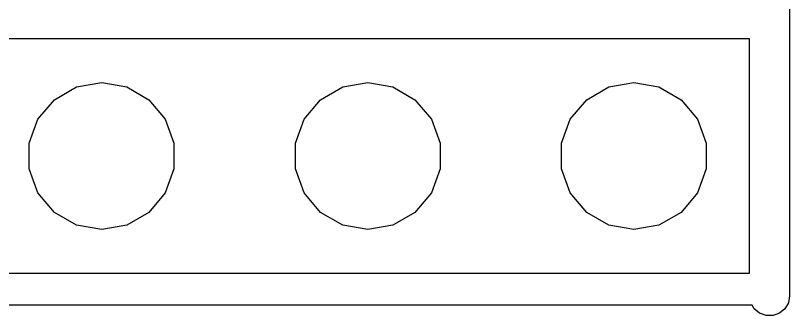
# Model space of a CAD drawing. Extents: x 10 to 287, y -200 to -10.
# Drawn here: x 100.12 to 107.5, y -92.52 to -89.65 of the extents above; entities that cross this region are included whole.
import ezdxf

# ---------------------------------------------------------------- set-up
doc = ezdxf.new("R2010")
doc.units = 0
doc.header["$MEASUREMENT"] = 0
doc.layers.add('BLACK', color=7, linetype='CONTINUOUS')

msp = doc.modelspace()

# ---------------------------------------------------------------- linework, layer by layer
at = {"layer": 'Black'}
for p, q in [((107.505, -77.089), (107.505, -92.329)), ((107.124, -89.8779), (89.662, -89.8779)), ((107.124, -92.1131), (107.124, -89.8779)), ((100.489, -90.4584), (100.7, -90.3366)), ((100.7, -90.3366), (100.94, -90.2943)), ((100.94, -90.2943), (101.179, -90.3366)), ((101.179, -90.3366), (101.39, -90.4584)), ((103.029, -90.4584), (103.24, -90.3366)), ((103.24, -90.3366), (103.48, -90.2943)), ((103.48, -90.2943), (103.719, -90.3366)), ((103.719, -90.3366), (103.93, -90.4584)), ((105.569, -90.4584), (105.78, -90.3366)), ((105.78, -90.3366), (106.02, -90.2943)), ((106.02, -90.2943), (106.259, -90.3366)), ((106.259, -90.3366), (106.47, -90.4584)), ((100.332, -90.6449), (100.489, -90.4584)), ((101.39, -90.4584), (101.547, -90.6449)), ((102.872, -90.6449), (103.029, -90.4584)), ((103.93, -90.4584), (104.087, -90.6449)), ((105.412, -90.6449), (105.569, -90.4584)), ((106.47, -90.4584), (106.627, -90.6449)), ((100.249, -90.8737), (100.332, -90.6449)), ((101.547, -90.6449), (101.63, -90.8737)), ((102.789, -90.8737), (102.872, -90.6449)), ((104.087, -90.6449), (104.17, -90.8737)), ((105.329, -90.8737), (105.412, -90.6449)), ((106.627, -90.6449), (106.71, -90.8737)), ((100.249, -91.1173), (100.249, -90.8737)), ((101.63, -90.8737), (101.63, -91.1173)), ((102.789, -91.1173), (102.789, -90.8737)), ((104.17, -90.8737), (104.17, -91.1173)), ((105.329, -91.1173), (105.329, -90.8737)), ((106.71, -90.8737), (106.71, -91.1173)), ((100.332, -91.3461), (100.249, -91.1173)), ((101.63, -91.1173), (101.547, -91.3461)), ((102.872, -91.3461), (102.789, -91.1173)), ((104.17, -91.1173), (104.087, -91.3461)), ((105.412, -91.3461), (105.329, -91.1173)), ((106.71, -91.1173), (106.627, -91.3461)), ((100.489, -91.5326), (100.332, -91.3461)), ((101.547, -91.3461), (101.39, -91.5326)), ((103.029, -91.5326), (102.872, -91.3461)), ((104.087, -91.3461), (103.93, -91.5326)), ((105.569, -91.5326), (105.412, -91.3461)), ((106.627, -91.3461), (106.47, -91.5326)), ((100.7, -91.6544), (100.489, -91.5326)), ((101.39, -91.5326), (101.179, -91.6544)), ((103.24, -91.6544), (103.029, -91.5326)), ((103.93, -91.5326), (103.719, -91.6544)), ((105.78, -91.6544), (105.569, -91.5326)), ((106.47, -91.5326), (106.259, -91.6544)), ((100.94, -91.6967), (100.7, -91.6544)), ((101.179, -91.6544), (100.94, -91.6967)), ((103.48, -91.6967), (103.24, -91.6544)), ((103.719, -91.6544), (103.48, -91.6967)), ((106.02, -91.6967), (105.78, -91.6544)), ((106.259, -91.6544), (106.02, -91.6967)), ((89.662, -92.1131), (107.124, -92.1131)), ((107.505, -92.329), (107.494, -92.3942)), ((107.15, -92.4179), (87.1603, -92.4179)), ((107.169, -92.4515), (107.15, -92.4179)), ((107.494, -92.3942), (107.461, -92.4515)), ((107.22, -92.494), (107.169, -92.4515)), ((107.282, -92.5166), (107.22, -92.494)), ((107.41, -92.494), (107.348, -92.5166)), ((107.461, -92.4515), (107.41, -92.494)), ((107.348, -92.5166), (107.282, -92.5166))]:
    msp.add_line(p, q, dxfattribs=at)

doc.saveas('drawing.dxf')
